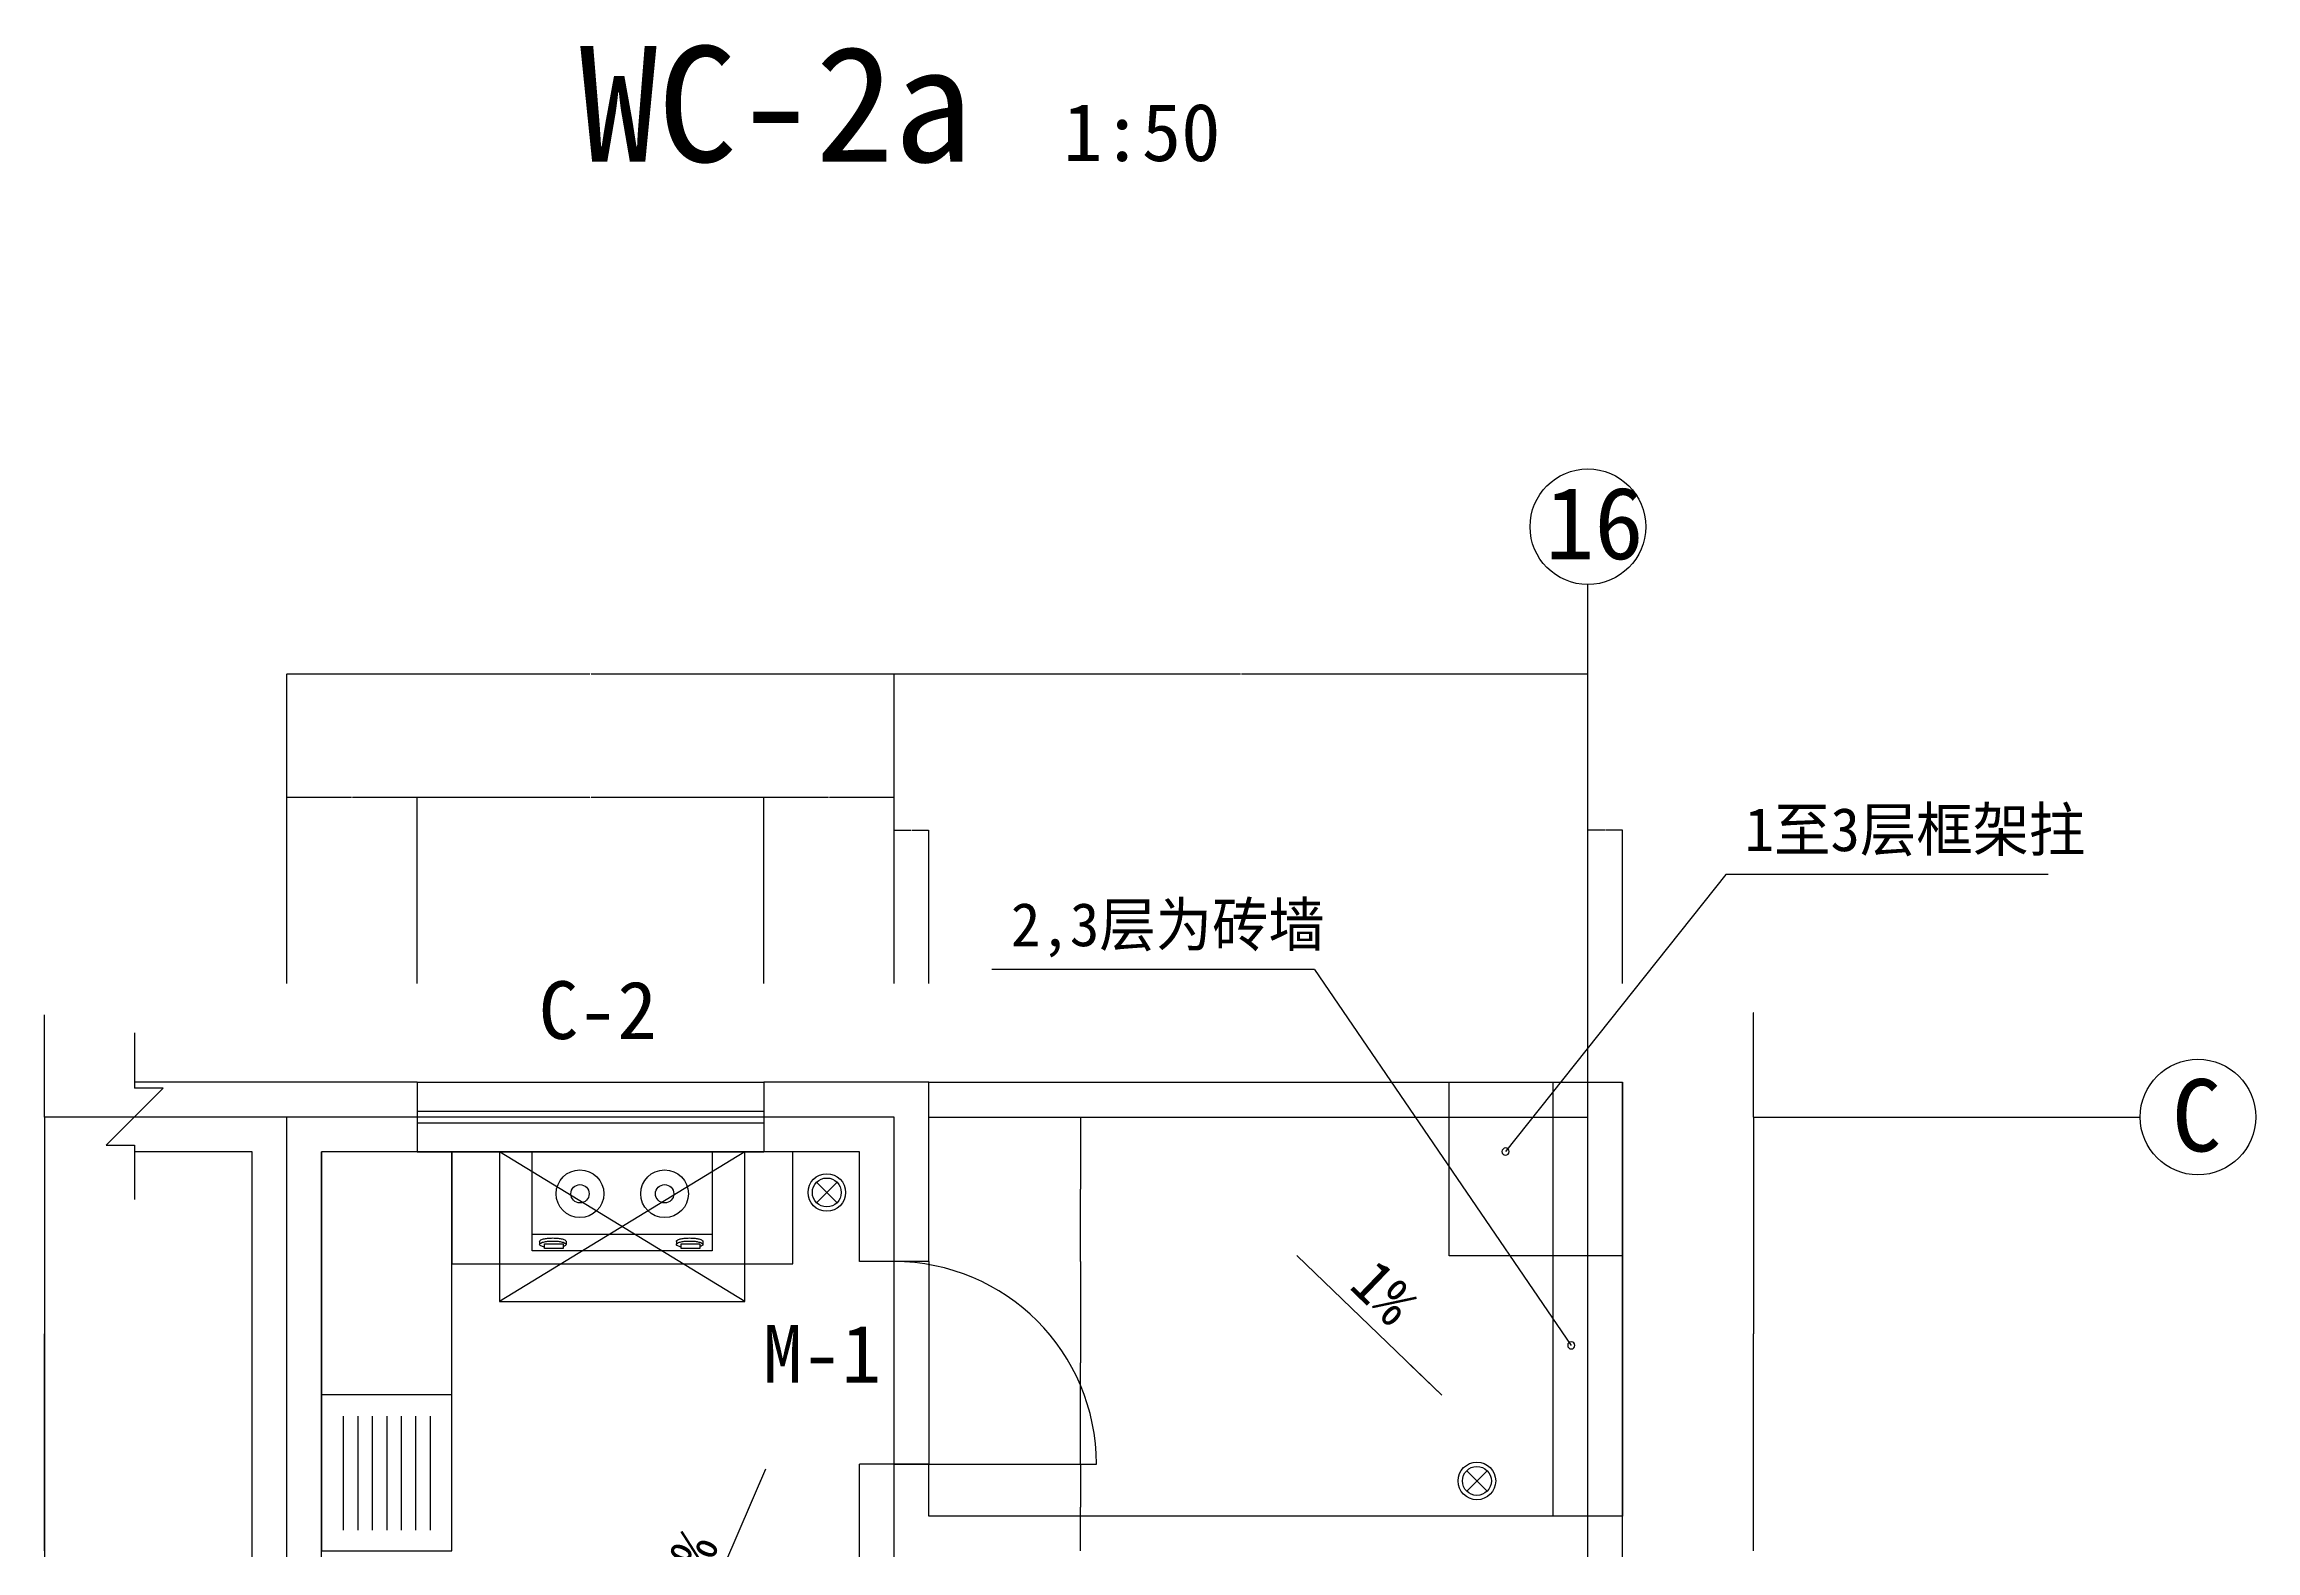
# Model space of a CAD drawing. Header units: metres. Extents: x -237648 to -195598, y -93947 to -64247.
# Drawn here: x -224096 to -216446, y -86703 to -81494 of the extents above; entities that cross this region are included whole.
import ezdxf

# ---------------------------------------------------------------- set-up
doc = ezdxf.new("R2010")
doc.units = ezdxf.units.M
doc.layers.add('AXI', color=1, linetype='Continuous')
doc.layers.add('W', color=5, linetype='Continuous')
doc.dimstyles.get("Standard").update_dxf_attribs({"dimtxt": 2.5, "dimasz": 2.5, "dimexe": 1.25, "dimexo": 0.625, "dimtad": 1, "dimcen": 2.5, "dimazin": 3, "dimtfac": 1, "dimtmove": 0, "dimatfit": 3})

# ---------------------------------------------------------------- blocks, each defined once
blk = doc.blocks.new('_CLOSEDFILLED')
at = {"color": 0, "linetype": 'BYBLOCK'}
blk.add_solid([(-1, 0), (0, 0), (-1, 0)], dxfattribs=at)
blk = doc.blocks.new('*D97')
for p, q in [((-221383.17, -84098.84), (-221606.92, -84098.84)), ((-221606.67, -84741.82), (-221606.67, -84098.84)), ((-221156.42, -84098.84), (-221380.17, -84098.84)), ((-221156.67, -84741.82), (-221156.67, -84098.84))]:
    blk.add_line(p, q)
at = {"layer": 'Defpoints'}
for p in [(-221156.67, -84098.84), (-221606.67, -84741.82), (-221156.67, -84741.82)]:
    blk.add_point(p, dxfattribs=at)
at = {"xscale": 0.25, "yscale": 0.25}
blk.add_blockref('_CLOSEDFILLED', (-221606.67, -84098.84), dxfattribs=at)
at = {"xscale": 0.25, "yscale": 0.25, "rotation": 180}
blk.add_blockref('_CLOSEDFILLED', (-221156.67, -84098.84), dxfattribs=at)
at = {"insert": (-221381.67, -84098.84), "char_height": 1, "attachment_point": 5}
blk.add_mtext('450', dxfattribs=at)
blk = doc.blocks.new('*D98')
for p, q in [((-223256.67, -84741.82), (-223256.67, -83670.81)), ((-223256.42, -83670.81), (-222208.67, -83670.81)), ((-222204.67, -83670.81), (-221156.92, -83670.81)), ((-221156.67, -84741.82), (-221156.67, -83670.81))]:
    blk.add_line(p, q)
at = {"layer": 'Defpoints'}
for p in [(-223256.67, -83670.81), (-223256.67, -84741.82), (-221156.67, -84741.82)]:
    blk.add_point(p, dxfattribs=at)
at = {"xscale": 0.25, "yscale": 0.25, "rotation": 180}
blk.add_blockref('_CLOSEDFILLED', (-223256.67, -83670.81), dxfattribs=at)
at = {"xscale": 0.25, "yscale": 0.25}
blk.add_blockref('_CLOSEDFILLED', (-221156.67, -83670.81), dxfattribs=at)
at = {"insert": (-222206.67, -83670.81), "char_height": 1, "attachment_point": 5}
blk.add_mtext('2100', dxfattribs=at)
blk = doc.blocks.new('*D99')
for p, q in [((-221156.67, -84741.82), (-221156.67, -83670.81)), ((-221156.42, -83670.81), (-219958.67, -83670.81)), ((-219954.67, -83670.81), (-218756.92, -83670.81)), ((-218756.67, -84741.82), (-218756.67, -83670.81))]:
    blk.add_line(p, q)
at = {"layer": 'Defpoints'}
for p in [(-221156.67, -83670.81), (-221156.67, -84741.82), (-218756.67, -84741.82)]:
    blk.add_point(p, dxfattribs=at)
at = {"xscale": 0.25, "yscale": 0.25, "rotation": 180}
blk.add_blockref('_CLOSEDFILLED', (-221156.67, -83670.81), dxfattribs=at)
at = {"xscale": 0.25, "yscale": 0.25}
blk.add_blockref('_CLOSEDFILLED', (-218756.67, -83670.81), dxfattribs=at)
at = {"insert": (-219956.67, -83670.81), "char_height": 1, "attachment_point": 5}
blk.add_mtext('2400', dxfattribs=at)
blk = doc.blocks.new('*D100')
for p, q in [((-224095.71, -85203.22), (-224095.71, -87003.22)), ((-224095.96, -87003.22), (-224096.21, -87003.22)), ((-224095.71, -88803.22), (-224095.71, -87003.22)), ((-224095.71, -87003.22), (-224095.71, -87003.22)), ((-224095.46, -87003.22), (-224095.21, -87003.22))]:
    blk.add_line(p, q)
at = {"layer": 'Defpoints'}
for p in [(-224095.71, -85203.22), (-224095.71, -87003.22), (-224095.71, -88803.22)]:
    blk.add_point(p, dxfattribs=at)
at = {"xscale": 0.25, "yscale": 0.25}
blk.add_blockref('_CLOSEDFILLED', (-224095.71, -87003.22), dxfattribs=at)
at = {"xscale": 0.25, "yscale": 0.25, "rotation": 180}
blk.add_blockref('_CLOSEDFILLED', (-224095.71, -87003.22), dxfattribs=at)
at = {"insert": (-224095.71, -87002.095), "char_height": 1, "attachment_point": 5}
blk.add_mtext('0', dxfattribs=at)
blk = doc.blocks.new('*D108')
for p, q in [((-224095.96, -84849.88), (-224096.21, -84849.88)), ((-224095.71, -85203.22), (-224095.71, -84849.88)), ((-224095.71, -85083.22), (-224095.71, -84849.88)), ((-224095.71, -84849.88), (-224095.71, -84849.88)), ((-224095.46, -84849.88), (-224095.21, -84849.88))]:
    blk.add_line(p, q)
at = {"layer": 'Defpoints'}
for p in [(-224095.71, -84849.88), (-224095.71, -85083.22), (-224095.71, -85203.22)]:
    blk.add_point(p, dxfattribs=at)
at = {"xscale": 0.25, "yscale": 0.25}
blk.add_blockref('_CLOSEDFILLED', (-224095.71, -84849.88), dxfattribs=at)
at = {"xscale": 0.25, "yscale": 0.25, "rotation": 180}
blk.add_blockref('_CLOSEDFILLED', (-224095.71, -84849.88), dxfattribs=at)
at = {"insert": (-224095.71, -84848.755), "char_height": 1, "attachment_point": 5}
blk.add_mtext('0', dxfattribs=at)
blk = doc.blocks.new('*D109')
for p, q in [((-224095.71, -85203.22), (-224095.71, -85953.22)), ((-224095.96, -85953.22), (-224096.21, -85953.22)), ((-224095.71, -86703.22), (-224095.71, -85953.22)), ((-224095.71, -85953.22), (-224095.71, -85953.22)), ((-224095.46, -85953.22), (-224095.21, -85953.22))]:
    blk.add_line(p, q)
at = {"layer": 'Defpoints'}
for p in [(-224095.71, -85203.22), (-224095.71, -85953.22), (-224095.71, -86703.22)]:
    blk.add_point(p, dxfattribs=at)
at = {"xscale": 0.25, "yscale": 0.25}
blk.add_blockref('_CLOSEDFILLED', (-224095.71, -85953.22), dxfattribs=at)
at = {"xscale": 0.25, "yscale": 0.25, "rotation": 180}
blk.add_blockref('_CLOSEDFILLED', (-224095.71, -85953.22), dxfattribs=at)
at = {"insert": (-224095.71, -85952.095), "char_height": 1, "attachment_point": 5}
blk.add_mtext('0', dxfattribs=at)
blk = doc.blocks.new('*D110')
for p, q in [((-222208.67, -84098.84), (-222806.92, -84098.84)), ((-222806.67, -84741.82), (-222806.67, -84098.84)), ((-221606.42, -84098.84), (-222204.67, -84098.84)), ((-221606.67, -84741.82), (-221606.67, -84098.84))]:
    blk.add_line(p, q)
at = {"layer": 'Defpoints'}
for p in [(-221606.67, -84098.84), (-222806.67, -84741.82), (-221606.67, -84741.82)]:
    blk.add_point(p, dxfattribs=at)
at = {"xscale": 0.25, "yscale": 0.25}
blk.add_blockref('_CLOSEDFILLED', (-222806.67, -84098.84), dxfattribs=at)
at = {"xscale": 0.25, "yscale": 0.25, "rotation": 180}
blk.add_blockref('_CLOSEDFILLED', (-221606.67, -84098.84), dxfattribs=at)
at = {"insert": (-222206.67, -84098.84), "char_height": 1, "attachment_point": 5}
blk.add_mtext('1200', dxfattribs=at)
blk = doc.blocks.new('*D111')
for p, q in [((-223033.17, -84098.84), (-223256.92, -84098.84)), ((-223256.67, -84741.82), (-223256.67, -84098.84)), ((-222806.42, -84098.84), (-223030.17, -84098.84)), ((-222806.67, -84741.82), (-222806.67, -84098.84))]:
    blk.add_line(p, q)
at = {"layer": 'Defpoints'}
for p in [(-222806.67, -84098.84), (-223256.67, -84741.82), (-222806.67, -84741.82)]:
    blk.add_point(p, dxfattribs=at)
at = {"xscale": 0.25, "yscale": 0.25}
blk.add_blockref('_CLOSEDFILLED', (-223256.67, -84098.84), dxfattribs=at)
at = {"xscale": 0.25, "yscale": 0.25, "rotation": 180}
blk.add_blockref('_CLOSEDFILLED', (-222806.67, -84098.84), dxfattribs=at)
at = {"insert": (-223031.67, -84098.84), "char_height": 1, "attachment_point": 5}
blk.add_mtext('450', dxfattribs=at)
blk = doc.blocks.new('*D117')
for p, q in [((-218184.11, -84843.26), (-218184.36, -84843.26)), ((-218183.86, -85083.22), (-218183.86, -84843.26)), ((-218183.86, -85203.22), (-218183.86, -84843.26)), ((-218183.86, -84843.26), (-218183.86, -84843.26)), ((-218183.61, -84843.26), (-218183.36, -84843.26))]:
    blk.add_line(p, q)
at = {"layer": 'Defpoints'}
for p in [(-218183.86, -84843.26), (-218183.86, -85083.22), (-218183.86, -85203.22)]:
    blk.add_point(p, dxfattribs=at)
at = {"xscale": 0.25, "yscale": 0.25}
blk.add_blockref('_CLOSEDFILLED', (-218183.86, -84843.26), dxfattribs=at)
at = {"xscale": 0.25, "yscale": 0.25, "rotation": 180}
blk.add_blockref('_CLOSEDFILLED', (-218183.86, -84843.26), dxfattribs=at)
at = {"insert": (-218183.86, -84842.135), "char_height": 1, "attachment_point": 5}
blk.add_mtext('0', dxfattribs=at)
blk = doc.blocks.new('*D118')
for p, q in [((-220511.58, -86402.72), (-220511.58, -86552.72)), ((-220511.83, -86552.72), (-220512.08, -86552.72)), ((-220511.58, -86702.72), (-220511.58, -86552.72)), ((-220511.58, -86552.72), (-220511.58, -86552.72)), ((-220511.33, -86552.72), (-220511.08, -86552.72))]:
    blk.add_line(p, q)
at = {"layer": 'Defpoints'}
for p in [(-220511.58, -86402.72), (-220511.58, -86552.72), (-220511.58, -86702.72)]:
    blk.add_point(p, dxfattribs=at)
at = {"xscale": 0.25, "yscale": 0.25}
blk.add_blockref('_CLOSEDFILLED', (-220511.58, -86552.72), dxfattribs=at)
at = {"xscale": 0.25, "yscale": 0.25, "rotation": 180}
blk.add_blockref('_CLOSEDFILLED', (-220511.58, -86552.72), dxfattribs=at)
at = {"insert": (-220511.58, -86551.595), "char_height": 1, "attachment_point": 5}
blk.add_mtext('0', dxfattribs=at)
blk = doc.blocks.new('*D119')
for p, q in [((-220511.58, -85702.72), (-220511.58, -86052.72)), ((-220511.83, -86052.72), (-220512.08, -86052.72)), ((-220511.58, -86402.72), (-220511.58, -86052.72)), ((-220511.58, -86052.72), (-220511.58, -86052.72)), ((-220511.33, -86052.72), (-220511.08, -86052.72))]:
    blk.add_line(p, q)
at = {"layer": 'Defpoints'}
for p in [(-220511.58, -85702.72), (-220511.58, -86052.72), (-220511.58, -86402.72)]:
    blk.add_point(p, dxfattribs=at)
at = {"xscale": 0.25, "yscale": 0.25}
blk.add_blockref('_CLOSEDFILLED', (-220511.58, -86052.72), dxfattribs=at)
at = {"xscale": 0.25, "yscale": 0.25, "rotation": 180}
blk.add_blockref('_CLOSEDFILLED', (-220511.58, -86052.72), dxfattribs=at)
at = {"insert": (-220511.58, -86051.595), "char_height": 1, "attachment_point": 5}
blk.add_mtext('0', dxfattribs=at)
blk = doc.blocks.new('*D120')
for p, q in [((-220511.58, -85203.22), (-220511.58, -85452.97)), ((-220511.83, -85452.97), (-220512.08, -85452.97)), ((-220511.58, -85702.72), (-220511.58, -85452.97)), ((-220511.58, -85452.97), (-220511.58, -85452.97)), ((-220511.33, -85452.97), (-220511.08, -85452.97))]:
    blk.add_line(p, q)
at = {"layer": 'Defpoints'}
for p in [(-220511.58, -85203.22), (-220511.58, -85452.97), (-220511.58, -85702.72)]:
    blk.add_point(p, dxfattribs=at)
at = {"xscale": 0.25, "yscale": 0.25}
blk.add_blockref('_CLOSEDFILLED', (-220511.58, -85452.97), dxfattribs=at)
at = {"xscale": 0.25, "yscale": 0.25, "rotation": 180}
blk.add_blockref('_CLOSEDFILLED', (-220511.58, -85452.97), dxfattribs=at)
at = {"insert": (-220511.58, -85451.845), "char_height": 1, "attachment_point": 5}
blk.add_mtext('0', dxfattribs=at)
blk = doc.blocks.new('*D121')
for p, q in [((-218183.86, -85203.22), (-218183.86, -85953.22)), ((-218184.11, -85953.22), (-218184.36, -85953.22)), ((-218183.86, -86703.22), (-218183.86, -85953.22)), ((-218183.86, -85953.22), (-218183.86, -85953.22)), ((-218183.61, -85953.22), (-218183.36, -85953.22))]:
    blk.add_line(p, q)
at = {"layer": 'Defpoints'}
for p in [(-218183.86, -85203.22), (-218183.86, -85953.22), (-218183.86, -86703.22)]:
    blk.add_point(p, dxfattribs=at)
at = {"xscale": 0.25, "yscale": 0.25}
blk.add_blockref('_CLOSEDFILLED', (-218183.86, -85953.22), dxfattribs=at)
at = {"xscale": 0.25, "yscale": 0.25, "rotation": 180}
blk.add_blockref('_CLOSEDFILLED', (-218183.86, -85953.22), dxfattribs=at)
at = {"insert": (-218183.86, -85952.095), "char_height": 1, "attachment_point": 5}
blk.add_mtext('0', dxfattribs=at)
blk = doc.blocks.new('*D122')
for p, q in [((-218698.17, -84211.34), (-218756.92, -84211.34)), ((-218756.67, -84741.82), (-218756.67, -84211.34)), ((-218636.42, -84211.34), (-218695.17, -84211.34)), ((-218636.67, -84741.82), (-218636.67, -84211.34))]:
    blk.add_line(p, q)
at = {"layer": 'Defpoints'}
for p in [(-218636.67, -84211.34), (-218756.67, -84741.82), (-218636.67, -84741.82)]:
    blk.add_point(p, dxfattribs=at)
at = {"xscale": 0.25, "yscale": 0.25}
blk.add_blockref('_CLOSEDFILLED', (-218756.67, -84211.34), dxfattribs=at)
at = {"xscale": 0.25, "yscale": 0.25, "rotation": 180}
blk.add_blockref('_CLOSEDFILLED', (-218636.67, -84211.34), dxfattribs=at)
at = {"insert": (-218696.67, -84211.34), "char_height": 1, "attachment_point": 5}
blk.add_mtext('120', dxfattribs=at)
blk = doc.blocks.new('*D123')
for p, q in [((-221156.67, -84741.82), (-221156.67, -84211.34)), ((-221156.42, -84211.34), (-221098.17, -84211.34)), ((-221095.17, -84211.34), (-221036.92, -84211.34)), ((-221036.67, -84741.82), (-221036.67, -84211.34))]:
    blk.add_line(p, q)
at = {"layer": 'Defpoints'}
for p in [(-221156.67, -84211.34), (-221156.67, -84741.82), (-221036.67, -84741.82)]:
    blk.add_point(p, dxfattribs=at)
at = {"xscale": 0.25, "yscale": 0.25, "rotation": 180}
blk.add_blockref('_CLOSEDFILLED', (-221156.67, -84211.34), dxfattribs=at)
at = {"xscale": 0.25, "yscale": 0.25}
blk.add_blockref('_CLOSEDFILLED', (-221036.67, -84211.34), dxfattribs=at)
at = {"insert": (-221096.67, -84211.34), "char_height": 1, "attachment_point": 5}
blk.add_mtext('120', dxfattribs=at)

msp = doc.modelspace()

# ---------------------------------------------------------------- linework, layer by layer
for p, q in [((-218756.67, -84741.82), (-218756.67, -83362.04)), ((-218279.91, -84364.22), (-219041.29, -85322.82)), ((-217164.6, -84364.22), (-218279.91, -84364.22)), ((-219702.68, -84692.86), (-220817.99, -84692.86)), ((-219702.68, -84692.86), (-218813.85, -85992.77)), ((-223783.62, -84911.88), (-223783.62, -85103.28)), ((-223684.96, -85103.28), (-223882.27, -85300.59)), ((-223684.96, -85103.28), (-223783.62, -85103.28)), ((-222806.67, -85083.22), (-221606.67, -85083.22)), ((-221036.67, -85083.22), (-218636.67, -85083.22)), ((-218636.67, -86583.22), (-218636.67, -85083.22)), ((-222806.67, -85183.22), (-221606.67, -85183.22)), ((-221036.67, -85203.22), (-218756.67, -85203.22)), ((-218756.67, -86583.22), (-218756.67, -85203.22)), ((-218183.86, -85203.22), (-216846.3, -85203.22)), ((-222806.67, -85223.22), (-221606.67, -85223.22)), ((-223882.27, -85300.59), (-223783.62, -85300.59)), ((-223783.62, -85300.59), (-223783.62, -85488.09)), ((-222806.67, -85323.22), (-221606.67, -85323.22)), ((-221672.26, -85323.22), (-222521.08, -85841.41)), ((-221672.26, -85841.41), (-222521.08, -85323.22)), ((-222408.06, -85323.22), (-221785.28, -85323.22)), ((-222408.06, -85665.66), (-222408.06, -85323.22)), ((-221785.28, -85323.22), (-221785.28, -85665.66)), ((-221353.81, -85499.52), (-221424.52, -85428.81)), ((-221424.52, -85499.52), (-221353.81, -85428.81)), ((-221785.28, -85609.97), (-222408.06, -85609.97)), ((-221785.28, -85665.66), (-222408.06, -85665.66)), ((-222382.64, -85633.36), (-222382.64, -85643.87)), ((-222366.01, -85641.66), (-222301.35, -85641.66)), ((-222366.01, -85658.28), (-222366.01, -85641.66)), ((-222301.35, -85658.28), (-222366.01, -85658.28)), ((-222301.35, -85641.66), (-222301.35, -85658.28)), ((-222290.88, -85632.18), (-222291, -85643.89)), ((-221909.65, -85633.36), (-221909.65, -85643.87)), ((-221893.02, -85658.28), (-221893.02, -85641.66)), ((-221893.02, -85641.66), (-221828.35, -85641.66)), ((-221828.35, -85658.28), (-221893.02, -85658.28)), ((-221828.35, -85641.66), (-221828.35, -85658.28)), ((-221817.88, -85632.18), (-221818, -85643.89)), ((-221036.67, -85703.22), (-221036.67, -86403.22)), ((-219261.59, -86165.53), (-219762.89, -85682.17)), ((-223136.67, -86163.22), (-222686.67, -86163.22)), ((-223061.67, -86238), (-223061.67, -86632.15)), ((-223011.67, -86238), (-223011.67, -86632.15)), ((-222961.67, -86238), (-222961.67, -86632.15)), ((-222911.67, -86238), (-222911.67, -86632.15)), ((-222861.67, -86238), (-222861.67, -86632.15)), ((-222811.67, -86238), (-222811.67, -86632.15)), ((-222761.67, -86238), (-222761.67, -86632.15)), ((-221601.4, -86421.36), (-221876.81, -87060.96)), ((-221156.67, -86403.22), (-220456.67, -86403.22)), ((-219105.12, -86496.94), (-219175.83, -86426.23)), ((-219175.83, -86496.94), (-219105.12, -86426.23))]:
    msp.add_line(p, q)
for points in [[(-219236.67, -85083.22), (-218636.67, -85083.22), (-218636.67, -85683.22), (-219236.67, -85683.22)], [(-222686.67, -85323.22), (-223136.67, -85323.22), (-223136.67, -86703.22), (-222686.67, -86703.22)], [(-221506.67, -85323.22), (-222686.67, -85323.22), (-222686.67, -85711.25), (-221506.67, -85711.25)], [(-221672.26, -85323.22), (-222521.08, -85323.22), (-222521.08, -85841.41), (-221672.26, -85841.41)]]:
    msp.add_lwpolyline(points, close=True)
for points in [[(-219053.79, -85322.82, 1), (-219028.79, -85322.82, 1)], [(-218826.35, -85992.77, 1), (-218801.35, -85992.77, 1)]]:
    msp.add_lwpolyline(points, format="xyb", close=True)
for points in [[(-222382.64, -85633.36, -0.26), (-222380.74, -85629.93, -0.08), (-222369.22, -85625, -0.04), (-222355.67, -85622.54, -0.03), (-222336.82, -85621.54, -0.03), (-222317.97, -85622.54, -0.04), (-222304.42, -85625, -0.08), (-222292.9, -85629.93, -0.26), (-222291, -85633.36, -0.08), (-222291.2, -85634.6, -0.06)], [(-222382.64, -85643.87, -0.26), (-222380.74, -85640.45, -0.08), (-222369.22, -85635.51, -0.04), (-222355.67, -85633.06, -0.03), (-222336.82, -85632.05, -0.03), (-222317.97, -85633.06, -0.04), (-222304.42, -85635.51, -0.08), (-222292.9, -85640.45, -0.26), (-222291, -85643.87, -0.26), (-222292.9, -85647.29, -0.06), (-222301.35, -85651.31, -0.04)], [(-222366.01, -85653, -0.01), (-222369.22, -85652.23, -0.08), (-222380.74, -85647.29, -0.26), (-222382.64, -85643.87, -0.26)], [(-221909.65, -85633.36, -0.26), (-221907.74, -85629.93, -0.08), (-221896.22, -85625, -0.04), (-221882.68, -85622.54, -0.03), (-221863.82, -85621.54, -0.03), (-221844.97, -85622.54, -0.04), (-221831.42, -85625, -0.08), (-221819.9, -85629.93, -0.26), (-221818, -85633.36, -0.08), (-221818.2, -85634.6, -0.06)], [(-221909.65, -85643.87, -0.26), (-221907.74, -85640.45, -0.08), (-221896.22, -85635.51, -0.04), (-221882.68, -85633.06, -0.03), (-221863.82, -85632.05, -0.03), (-221844.97, -85633.06, -0.04), (-221831.42, -85635.51, -0.08), (-221819.9, -85640.45, -0.26), (-221818, -85643.87, -0.26), (-221819.9, -85647.29, -0.06), (-221828.35, -85651.31, -0.04)], [(-221893.02, -85653, -0.01), (-221896.22, -85652.23, -0.08), (-221907.74, -85647.29, -0.26), (-221909.65, -85643.87, -0.26)]]:
    msp.add_lwpolyline(points, format="xyb")
for points in [[(-219261.59, -86165.53), (-219371.9, -86059.17)], [(-221601.4, -86421.36), (-221662, -86562.1)]]:
    msp.add_lwpolyline(points)
for centre, radius in [((-218756.67, -83162.04), 200), ((-216646.3, -85203.22), 200), ((-222242.96, -85468.67), 82.5), ((-222242.96, -85468.67), 31.63), ((-221950.33, -85468.67), 82.5), ((-221950.33, -85468.67), 31.63), ((-221389.17, -85464.16), 65), ((-221389.17, -85464.16), 50), ((-219140.47, -86461.59), 65), ((-219140.47, -86461.59), 50)]:
    msp.add_circle(centre, radius)
msp.add_arc((-221156.67, -86403.22), 700, 0, 90)
at = {"layer": 'AXI'}
for p, q in [((-218756.67, -90871.27), (-218756.67, -84741.82)), ((-221156.67, -85203.22), (-224095.71, -85203.22)), ((-223256.67, -90303.22), (-223256.67, -85203.22)), ((-223256.67, -90303.22), (-223256.67, -85203.22)), ((-221156.67, -88803.22), (-221156.67, -85203.22)), ((-221156.67, -88803.22), (-221156.67, -85203.22))]:
    msp.add_line(p, q, dxfattribs=at)
at = {"layer": 'W'}
for p, q in [((-222806.67, -85083.22), (-223783.62, -85083.22)), ((-222806.67, -85083.22), (-222806.67, -85323.22)), ((-221036.67, -85083.22), (-221606.67, -85083.22)), ((-221606.67, -85083.22), (-221606.67, -85323.22)), ((-221036.67, -85703.22), (-221036.67, -85083.22)), ((-223376.67, -85323.22), (-223783.62, -85323.22)), ((-223376.67, -90183.22), (-223376.67, -85323.22)), ((-223136.67, -88683.22), (-223136.67, -85323.22)), ((-222806.67, -85323.22), (-223136.67, -85323.22)), ((-221276.67, -85323.22), (-221606.67, -85323.22)), ((-221276.67, -85703.22), (-221276.67, -85323.22)), ((-221036.67, -85703.22), (-221276.67, -85703.22)), ((-221036.67, -86403.22), (-221276.67, -86403.22)), ((-221276.67, -88683.22), (-221276.67, -86403.22)), ((-221036.67, -86583.22), (-221036.67, -86403.22)), ((-218636.67, -86583.22), (-221036.67, -86583.22)), ((-218636.67, -87903.22), (-218636.67, -86583.22))]:
    msp.add_line(p, q, dxfattribs=at)
msp.add_lwpolyline([(-218636.67, -86583.22), (-218876.67, -86583.22), (-218876.67, -85083.22), (-218636.67, -85083.22)], close=True, dxfattribs=at)

# ---------------------------------------------------------------- texts
for s, height, p in [('WC-2a', 400, (-222245.63, -81900.47)), ('1:50', 200, (-220571.62, -81897.79)), ('16', 250, (-218904.1, -83274.62)), ('1至3层框架拄', 150, (-218214.47, -84283.99)), ('2,3层为砖墙', 150, (-220752.55, -84612.64)), ('C-2', 200, (-222385.47, -84933.69)), ('C', 250, (-216736.16, -85322.09)), ('M-1', 200, (-221609.8, -86122.21))]:
    msp.add_text(s, height=height).set_placement(p)
for rotation, p in [(316.04, (-219587.4, -85791.54)), (66.7, (-221842.28, -86871.88))]:
    msp.add_text('1%', height=150, rotation=rotation).set_placement(p)

# ---------------------------------------------------------------- dimensions: what is measured, and where the dimension line sits
for base, p1, p2, picture, middle in [((-223256.67, -83670.81), (-223256.67, -84741.82), (-221156.67, -84741.82), '*D98', (-222206.67, -83670.81)), ((-221156.67, -83670.81), (-221156.67, -84741.82), (-218756.67, -84741.82), '*D99', (-219956.67, -83670.81)), ((-222806.67, -84098.84), (-222806.67, -84741.82), (-223256.67, -84741.82), '*D111', (-223031.67, -84098.84)), ((-221606.67, -84098.84), (-221606.67, -84741.82), (-222806.67, -84741.82), '*D110', (-222206.67, -84098.84)), ((-221156.67, -84098.84), (-221156.67, -84741.82), (-221606.67, -84741.82), '*D97', (-221381.67, -84098.84)), ((-221156.67, -84211.34), (-221156.67, -84741.82), (-221036.67, -84741.82), '*D123', (-221096.67, -84211.34)), ((-218636.67, -84211.34), (-218636.67, -84741.82), (-218756.67, -84741.82), '*D122', (-218696.67, -84211.34)), ((-224095.71, -84849.88), (-224095.71, -85203.22), (-224095.71, -85083.22), '*D108', (-224095.71, -84848.755)), ((-218183.86, -84843.26), (-218183.86, -85083.22), (-218183.86, -85203.22), '*D117', (-218183.86, -84842.135)), ((-224095.71, -87003.22), (-224095.71, -85203.22), (-224095.71, -88803.22), '*D100', (-224095.71, -87002.095)), ((-224095.71, -85953.22), (-224095.71, -85203.22), (-224095.71, -86703.22), '*D109', (-224095.71, -85952.095)), ((-220511.58, -85452.97), (-220511.58, -85702.72), (-220511.58, -85203.22), '*D120', (-220511.58, -85451.845)), ((-218183.86, -85953.22), (-218183.86, -85203.22), (-218183.86, -86703.22), '*D121', (-218183.86, -85952.095)), ((-220511.58, -86052.72), (-220511.58, -85702.72), (-220511.58, -86402.72), '*D119', (-220511.58, -86051.595)), ((-220511.58, -86552.72), (-220511.58, -86402.72), (-220511.58, -86702.72), '*D118', (-220511.58, -86551.595))]:
    dim = msp.add_linear_dim(base=base, p1=p1, p2=p2, dimstyle='Standard')
    dim.commit()
    dim.dimension.update_dxf_attribs({"geometry": picture, "text_midpoint": middle})

doc.saveas('drawing.dxf')
